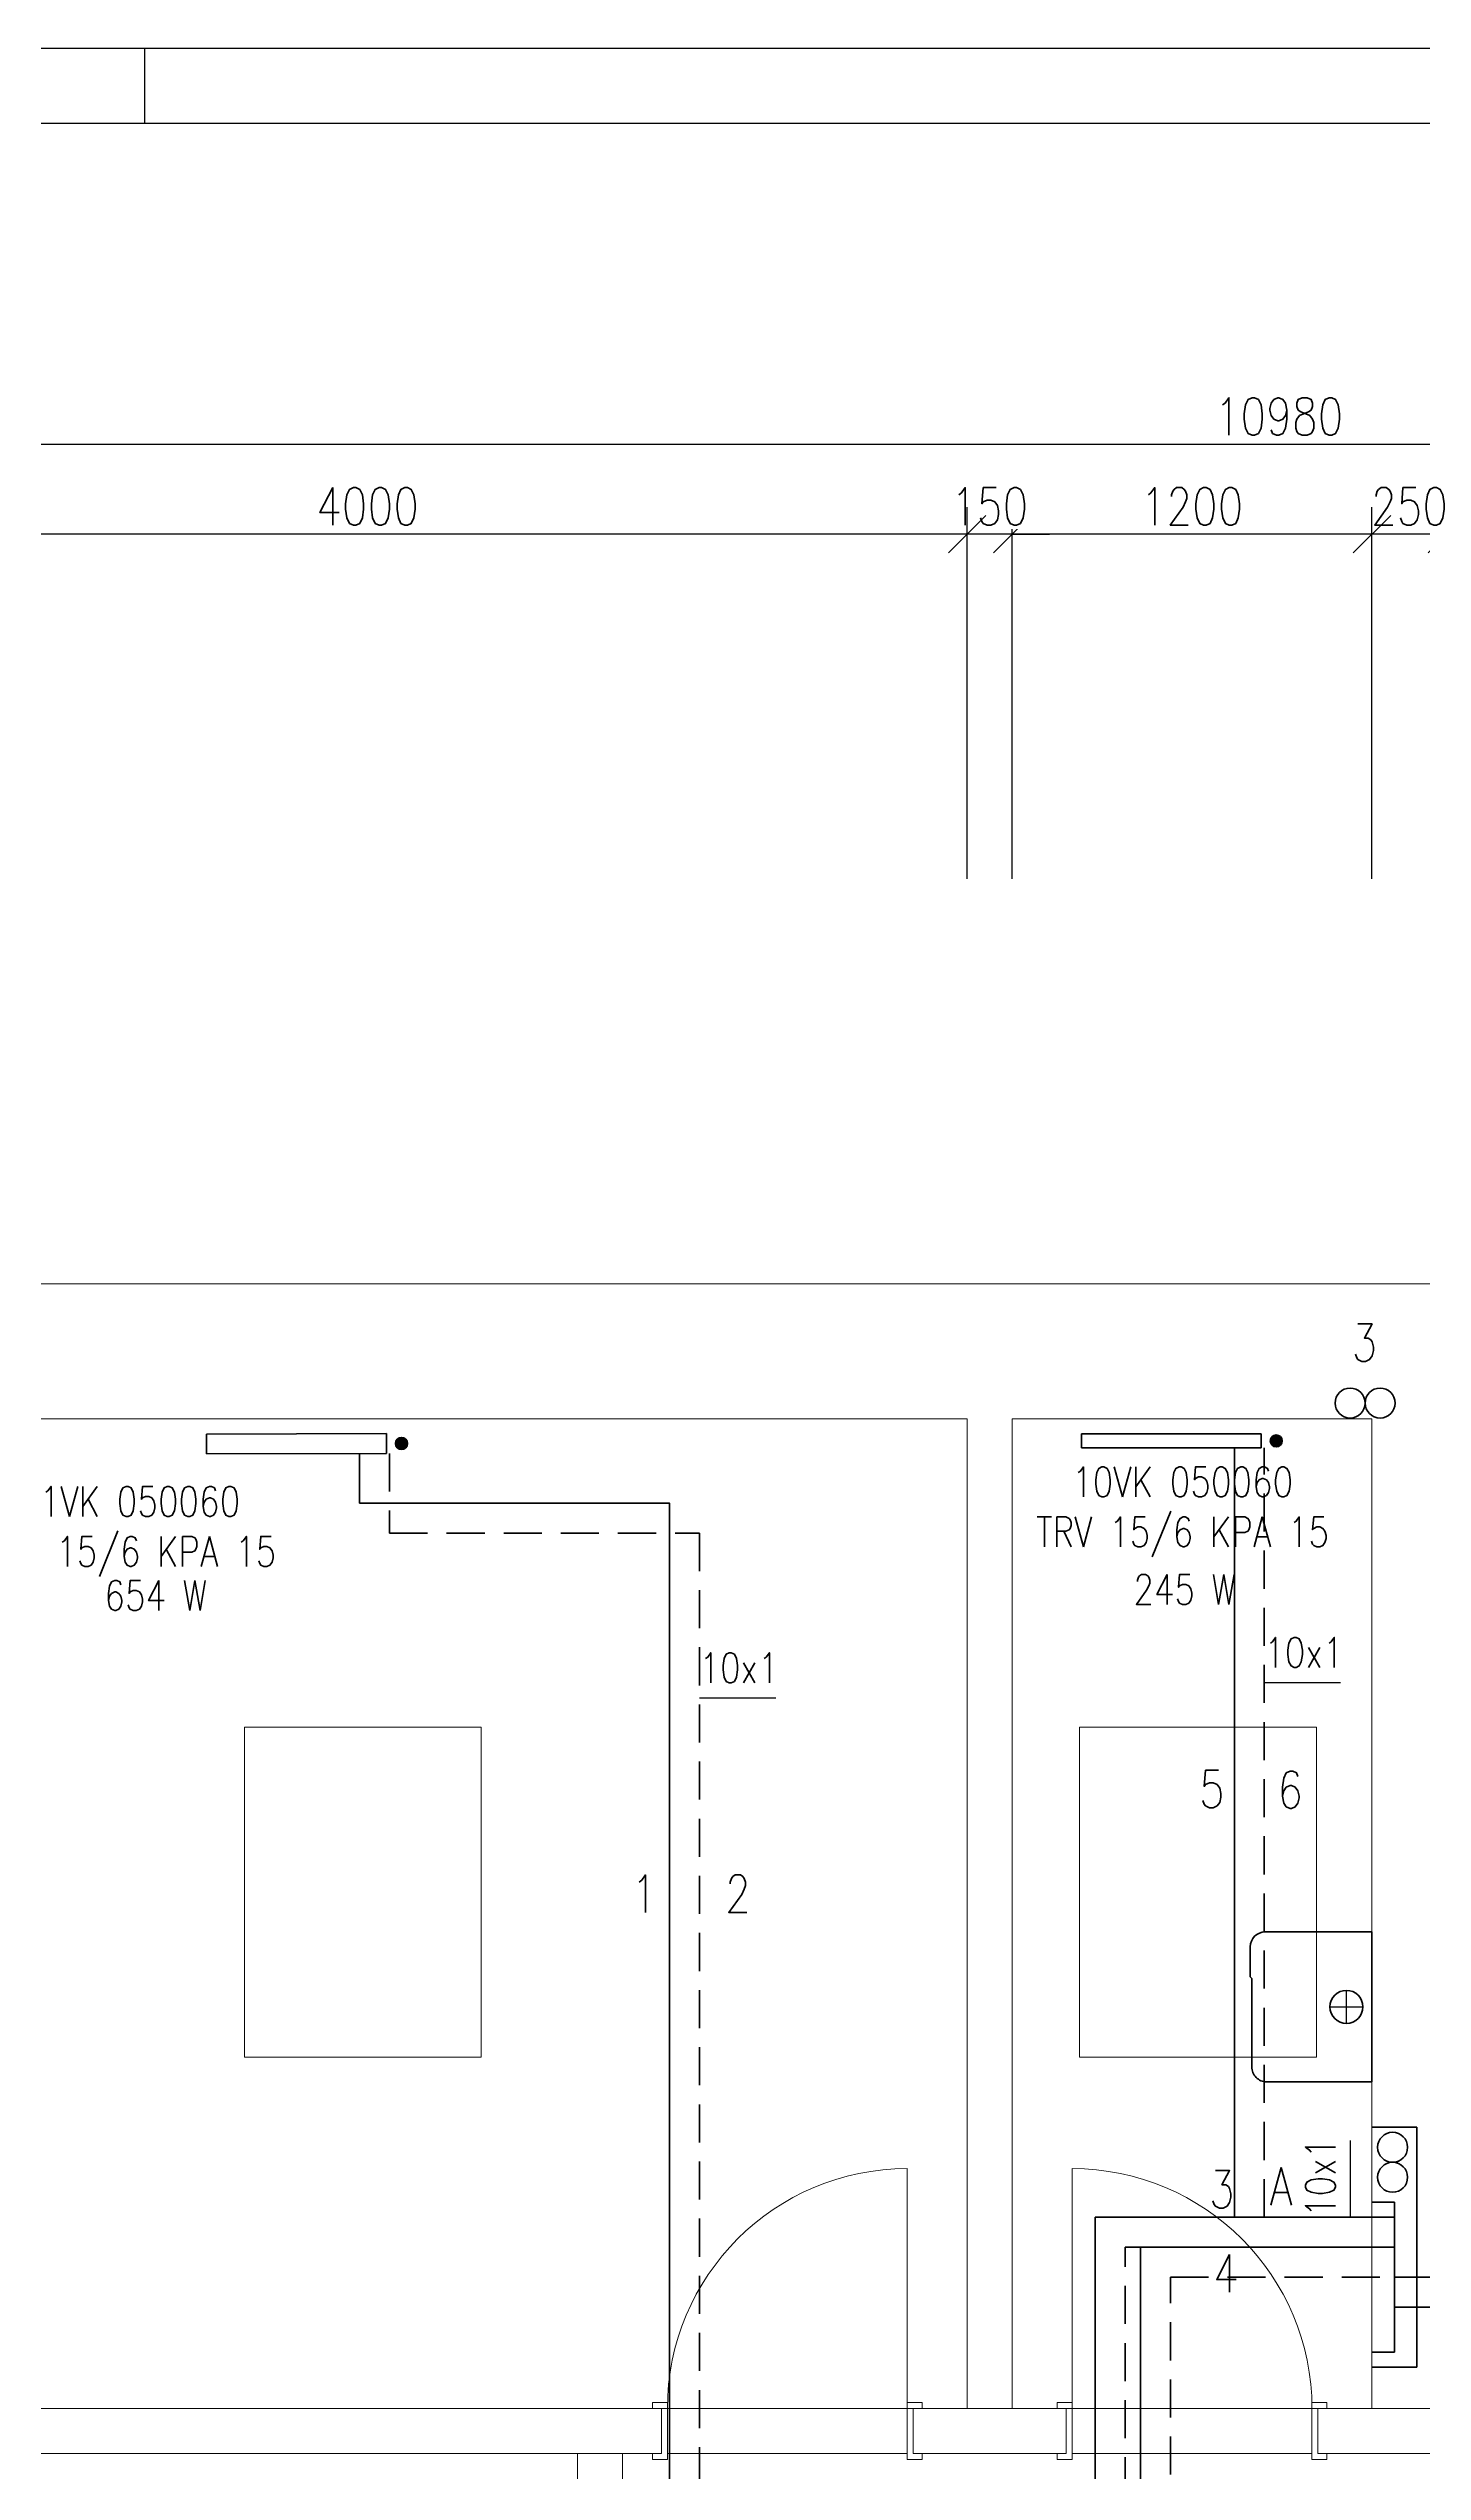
# Model space of a CAD drawing. Header units: millimetres. Extents: x 13441 to 178833, y -33721 to 19284.
# Drawn here: x 18896 to 23479, y 11205 to 19284 of the extents above; entities that cross this region are included whole.
import ezdxf

# ---------------------------------------------------------------- set-up
doc = ezdxf.new("R2010")
doc.units = ezdxf.units.MM
doc.header["$LTSCALE"] = 10
doc.linetypes.add('DASHED', pattern=[19.05, 12.7, -6.35])
for name, color, linetype, lineweight in [('CKFORMATY', 3, 'Continuous', 25), ('CKKOTY', 3, 'Continuous', 25), ('CKTEXTY_MALE', 3, 'Continuous', 18), ('slepá matrice', 7, 'Continuous', 20), ('T-kotle', 7, 'Continuous', 50), ('T-otopna_telesa', 1, 'Continuous', 50), ('T-p_privodni', 1, 'Continuous', 50), ('T-p_zpetne', 5, 'DASHED', 50), ('T-stoupacky', 7, 'Continuous', 50)]:
    doc.layers.add(name, color=color, linetype=linetype, lineweight=lineweight)
doc.layers.add('CKPOPISM_PLOCHA', color=1, linetype='Continuous', lineweight=18, plot=False)
doc.layers.add('T-otopna_telesa-popis', color=7, linetype='Continuous')
doc.layers.add('T-p_privodni-popis', color=7, linetype='Continuous')
doc.styles.get("Standard").update_dxf_attribs({"font": 'simplex.shx', "width": 0.8})
doc.dimstyles.new('CADKON', dxfattribs={"dimscale": 50, "dimtxt": 2.5, "dimasz": 2.5, "dimexe": 1.8, "dimexo": 25, "dimgap": 0.6, "dimtad": 1, "dimrnd": 1, "dimtxsty": 'Standard', "dimblk1": 'OBLIQUE', "dimblk2": 'OBLIQUE', "dimsah": 1, "dimcen": 2.5, "dimadec": 1, "dimazin": 2, "dimtfac": 1, "dimtix": 1, "dimtmove": 2, "dimatfit": 3, "dimldrblk": 'OPEN30', "dimfxl": 25, "dimfxlon": 1, "dimtfill": 1, "dimtolj": 1, "dimarcsym": 0})

# ---------------------------------------------------------------- blocks, each defined once
blk = doc.blocks.new('_OBLIQUE')
at = {"color": 0, "linetype": 'ByBlock'}
blk.add_line((-0.5, -0.5), (0.5, 0.5), dxfattribs=at)
blk = doc.blocks.new('*D89')
at = {"layer": 'CKKOTY', "color": 0, "lineweight": -2, "transparency": 16777216}
for p, q in [((17510.4, 16714.7), (17510.4, 18054.7)), ((28490.4, 16714.7), (28490.4, 18054.7)), ((17510.4, 17964.7), (28490.4, 17964.7))]:
    blk.add_line(p, q, dxfattribs=at)
at = {"layer": 'DEFPOINTS', "color": 0, "transparency": 16777216}
for p in [(28490.4, 17964.7), (17510.4, 15164.7), (28490.4, 15164.7)]:
    blk.add_point(p, dxfattribs=at)
at = {"layer": 'CKKOTY', "color": 0, "lineweight": -2, "transparency": 16777216, "xscale": 125, "yscale": 125, "zscale": 125, "rotation": 180}
blk.add_blockref('_OBLIQUE', (17510.4, 17964.7), dxfattribs=at)
at = {"layer": 'CKKOTY', "color": 0, "lineweight": -2, "transparency": 16777216, "xscale": 125, "yscale": 125, "zscale": 125}
blk.add_blockref('_OBLIQUE', (28490.4, 17964.7), dxfattribs=at)
at = {"layer": 'CKKOTY', "color": 0, "transparency": 16777216, "insert": (23000.4, 18057.2), "char_height": 125, "attachment_point": 5, "bg_fill": 3, "box_fill_scale": 1.1, "bg_fill_color": 256, "bg_fill_true_color": 13158600, "bg_fill_transparency": 0}
blk.add_mtext('\\A1;10980', dxfattribs=at)
blk = doc.blocks.new('_Open30')
at = {"color": 0, "lineweight": -2}
for p, q in [((-1, 0.268), (0, 0)), ((0, 0), (-1, -0.268)), ((0, 0), (-1, 0))]:
    blk.add_line(p, q, dxfattribs=at)
blk = doc.blocks.new('*D92')
at = {"layer": 'CKKOTY', "color": 0, "lineweight": -2, "transparency": 16777216}
for p, q in [((23310.4, 16515.5), (23310.4, 17754.7)), ((23560.4, 16515.5), (23560.4, 17754.7)), ((23310.4, 17664.7), (23185.4, 17664.7)), ((23560.4, 17664.7), (23310.4, 17664.7)), ((23560.4, 17664.7), (23685.4, 17664.7))]:
    blk.add_line(p, q, dxfattribs=at)
at = {"layer": 'DEFPOINTS', "color": 0, "transparency": 16777216}
for p in [(23310.4, 15265.5), (23560.4, 15265.5)]:
    blk.add_point(p, dxfattribs=at)
at = {"layer": 'CKKOTY', "color": 0, "lineweight": -2, "transparency": 16777216, "xscale": 125, "yscale": 125, "zscale": 125}
blk.add_blockref('_OBLIQUE', (23310.4, 17664.7), dxfattribs=at)
at = {"layer": 'CKKOTY', "color": 0, "lineweight": -2, "transparency": 16777216, "xscale": 125, "yscale": 125, "zscale": 125, "rotation": 180}
blk.add_blockref('_OBLIQUE', (23560.4, 17664.7), dxfattribs=at)
at = {"layer": 'CKKOTY', "color": 0, "transparency": 16777216, "insert": (23435.4, 17757.2), "char_height": 125, "attachment_point": 5, "bg_fill": 3, "box_fill_scale": 1.1, "bg_fill_color": 256, "bg_fill_true_color": 13158600, "bg_fill_transparency": 0}
blk.add_mtext('\\A1;250', dxfattribs=at)
at = {"layer": 'DEFPOINTS', "color": 0, "transparency": 16777216}
blk.add_point((23310.4, 17664.7), dxfattribs=at)
blk = doc.blocks.new('*D93')
at = {"layer": 'CKKOTY', "color": 0, "lineweight": -2, "transparency": 16777216}
for p, q in [((22110.4, 16515.5), (22110.4, 17754.7)), ((23310.4, 16515.5), (23310.4, 17754.7)), ((23310.4, 17664.7), (22110.4, 17664.7))]:
    blk.add_line(p, q, dxfattribs=at)
at = {"layer": 'DEFPOINTS', "color": 0, "transparency": 16777216}
for p in [(22110.4, 17664.7), (22110.4, 15265.5), (23310.4, 15265.5)]:
    blk.add_point(p, dxfattribs=at)
at = {"layer": 'CKKOTY', "color": 0, "lineweight": -2, "transparency": 16777216, "xscale": 125, "yscale": 125, "zscale": 125, "rotation": 180}
blk.add_blockref('_OBLIQUE', (22110.4, 17664.7), dxfattribs=at)
at = {"layer": 'CKKOTY', "color": 0, "lineweight": -2, "transparency": 16777216, "xscale": 125, "yscale": 125, "zscale": 125}
blk.add_blockref('_OBLIQUE', (23310.4, 17664.7), dxfattribs=at)
at = {"layer": 'CKKOTY', "color": 0, "transparency": 16777216, "insert": (22710.4, 17757.2), "char_height": 125, "attachment_point": 5, "bg_fill": 3, "box_fill_scale": 1.1, "bg_fill_color": 256, "bg_fill_true_color": 13158600, "bg_fill_transparency": 0}
blk.add_mtext('\\A1;1200', dxfattribs=at)
blk = doc.blocks.new('*D94')
at = {"layer": 'CKKOTY', "color": 0, "lineweight": -2, "transparency": 16777216}
for p, q in [((21960.4, 16515.5), (21960.4, 17754.7)), ((22110.4, 16515.5), (22110.4, 17754.7)), ((21960.4, 17664.7), (21835.4, 17664.7)), ((22110.4, 17664.7), (21960.4, 17664.7)), ((22110.4, 17664.7), (22235.4, 17664.7))]:
    blk.add_line(p, q, dxfattribs=at)
at = {"layer": 'DEFPOINTS', "color": 0, "transparency": 16777216}
for p in [(21960.4, 15265.5), (22110.4, 15265.5)]:
    blk.add_point(p, dxfattribs=at)
at = {"layer": 'CKKOTY', "color": 0, "lineweight": -2, "transparency": 16777216, "xscale": 125, "yscale": 125, "zscale": 125}
blk.add_blockref('_OBLIQUE', (21960.4, 17664.7), dxfattribs=at)
at = {"layer": 'CKKOTY', "color": 0, "lineweight": -2, "transparency": 16777216, "xscale": 125, "yscale": 125, "zscale": 125, "rotation": 180}
blk.add_blockref('_OBLIQUE', (22110.4, 17664.7), dxfattribs=at)
at = {"layer": 'CKKOTY', "color": 0, "transparency": 16777216, "insert": (22035.4, 17757.2), "char_height": 125, "attachment_point": 5, "bg_fill": 3, "box_fill_scale": 1.1, "bg_fill_color": 256, "bg_fill_true_color": 13158600, "bg_fill_transparency": 0}
blk.add_mtext('\\A1;150', dxfattribs=at)
at = {"layer": 'DEFPOINTS', "color": 0, "transparency": 16777216}
blk.add_point((21960.4, 17664.7), dxfattribs=at)
blk = doc.blocks.new('*D95')
at = {"layer": 'CKKOTY', "color": 0, "lineweight": -2, "transparency": 16777216}
for p, q in [((17960.4, 16515.5), (17960.4, 17754.7)), ((21960.4, 16515.5), (21960.4, 17754.7)), ((21960.4, 17664.7), (17960.4, 17664.7))]:
    blk.add_line(p, q, dxfattribs=at)
at = {"layer": 'DEFPOINTS', "color": 0, "transparency": 16777216}
for p in [(17960.4, 17664.7), (17960.4, 15265.5), (21960.4, 15265.5)]:
    blk.add_point(p, dxfattribs=at)
at = {"layer": 'CKKOTY', "color": 0, "lineweight": -2, "transparency": 16777216, "xscale": 125, "yscale": 125, "zscale": 125, "rotation": 180}
blk.add_blockref('_OBLIQUE', (17960.4, 17664.7), dxfattribs=at)
at = {"layer": 'CKKOTY', "color": 0, "lineweight": -2, "transparency": 16777216, "xscale": 125, "yscale": 125, "zscale": 125}
blk.add_blockref('_OBLIQUE', (21960.4, 17664.7), dxfattribs=at)
at = {"layer": 'CKKOTY', "color": 0, "transparency": 16777216, "insert": (19960.4, 17757.2), "char_height": 125, "attachment_point": 5, "bg_fill": 3, "box_fill_scale": 1.1, "bg_fill_color": 256, "bg_fill_true_color": 13158600, "bg_fill_transparency": 0}
blk.add_mtext('\\A1;4000', dxfattribs=at)
blk = doc.blocks.new('*U203', base_point=(26775, 0))
at = {"layer": 'CKFORMATY', "linetype": 'Continuous'}
for p, q in [((26775, 14850), (0, 14850)), ((5775, 14850), (5775, 14600)), ((26525, 14600), (250, 14600))]:
    blk.add_line(p, q, dxfattribs=at)
blk = doc.blocks.new('*U242', base_point=(100, 0))
at = {"color": 0, "linetype": 'ByBlock', "lineweight": -2}
for centre in [(50, 0), (150, 0)]:
    blk.add_circle(centre, 50, dxfattribs=at)
blk = doc.blocks.new('*U253', base_point=(100, 0))
at = {"color": 0, "linetype": 'ByBlock', "lineweight": -2}
for centre in [(50, 0), (150, 0)]:
    blk.add_circle(centre, 50, dxfattribs=at)
blk = doc.blocks.new('*U254', base_point=(1398.750065, 8778.46482))
at = {"color": 0, "linetype": 'ByBlock', "lineweight": -2}
for p, q in [((1398.750065, 8422.46482), (1398.750065, 8778.46482)), ((1398.750065, 8778.46482), (1898.750065, 8778.46482)), ((1898.750065, 8427.46482), (1898.750065, 8778.46482)), ((1448.750065, 8372.46482), (1548.750065, 8372.46482)), ((1548.750065, 8372.46482), (1553.750065, 8377.46482)), ((1553.750065, 8377.46482), (1848.750065, 8377.46482))]:
    blk.add_line(p, q, dxfattribs=at)
at = {"color": 20, "lineweight": 25}
for p, q in [((1648.750065, 8638.46482), (1648.750065, 8748.46482)), ((1703.750065, 8693.46482), (1593.750065, 8693.46482))]:
    blk.add_line(p, q, dxfattribs=at)
at = {"color": 0, "linetype": 'ByBlock', "lineweight": -2}
blk.add_circle((1648.750065, 8693.46482), 55, dxfattribs=at)
for centre, start, end in [((1448.750065, 8422.46482), 180, 270), ((1848.750065, 8427.46482), 270, 0)]:
    blk.add_arc(centre, 50, start, end, dxfattribs=at)
blk = doc.blocks.new('*U222', base_point=(300, 97))
blk.add_hatch(color=256).paths.add_polyline_path([(630, 23.5, 1), (670, 23.5, 1)])
at = {"color": 0, "linetype": 'ByBlock', "lineweight": -2}
for p, q in [((0, 47), (600, 47)), ((0, 0), (0, 47)), ((600, 0), (0, 0)), ((600, 47), (600, 0))]:
    blk.add_line(p, q, dxfattribs=at)
at = {"color": 0, "lineweight": -2}
for p, q in [((40, 0), (40, 0)), ((140, 0), (140, 0)), ((460, 0), (460, 0)), ((560, 0), (560, 0))]:
    blk.add_line(p, q, dxfattribs=at)
blk.add_circle((650, 23.5), 20)
blk = doc.blocks.new('*U220', base_point=(300, 116))
blk.add_hatch(color=256).paths.add_polyline_path([(630, 33, 1), (670, 33, 1)])
at = {"color": 0, "linetype": 'ByBlock', "lineweight": -2}
for p, q in [((0, 66), (600, 66)), ((0, 0), (0, 66)), ((600, 0), (0, 0)), ((600, 66), (600, 0))]:
    blk.add_line(p, q, dxfattribs=at)
at = {"color": 0, "lineweight": -2}
for p, q in [((40, 0), (40, 0)), ((140, 0), (140, 0)), ((460, 0), (460, 0)), ((560, 0), (560, 0))]:
    blk.add_line(p, q, dxfattribs=at)
blk.add_circle((650, 33), 20)

msp = doc.modelspace()

# ---------------------------------------------------------------- linework, layer by layer
at = {"layer": 'CKPOPISM_PLOCHA'}
for p, q in [((19549.588, 13686.68), (20339.588, 13686.68)), ((19549.588, 12586.68), (19549.588, 13686.68)), ((20339.588, 13686.68), (20339.588, 12586.68)), ((22334.99, 12586.68), (22334.99, 13686.68)), ((22334.99, 13686.68), (23124.99, 13686.68)), ((23124.99, 13686.68), (23124.99, 12586.68)), ((20339.588, 12586.68), (19549.588, 12586.68)), ((23124.99, 12586.68), (22334.99, 12586.68))]:
    msp.add_line(p, q, dxfattribs=at)
at = {"layer": 'slepá matrice'}
for p, q in [((28490.45, 15164.686), (17510.45, 15164.686)), ((21960.45, 14714.686), (17960.45, 14714.686)), ((21960.45, 11414.686), (21960.45, 14714.686)), ((22110.45, 11414.686), (22110.45, 14714.686)), ((23310.45, 14714.686), (22110.45, 14714.686)), ((23310.45, 11414.686), (23310.45, 14714.686)), ((21760.45, 11414.686), (21760.45, 12214.686)), ((22310.45, 11414.686), (22310.45, 12214.686)), ((17960.45, 11414.686), (20910.45, 11414.686)), ((20910.45, 11414.686), (20910.45, 11434.686)), ((20960.45, 11434.686), (20910.45, 11434.686)), ((20940.45, 11414.686), (20910.45, 11414.686)), ((20940.45, 11264.686), (20940.45, 11414.686)), ((21780.45, 11414.686), (20940.45, 11414.686)), ((20960.45, 11434.686), (20960.45, 11244.686)), ((20960.45, 11414.686), (21760.45, 11414.686)), ((21760.45, 11414.686), (20960.45, 11414.686)), ((21760.45, 11434.686), (21810.45, 11434.686)), ((21760.45, 11434.686), (21760.45, 11244.686)), ((21780.45, 11414.686), (21810.45, 11414.686)), ((21780.45, 11264.686), (21780.45, 11414.686)), ((21810.45, 11414.686), (21810.45, 11434.686)), ((22260.45, 11414.686), (21810.45, 11414.686)), ((21960.45, 11414.686), (22110.45, 11414.686)), ((22260.45, 11414.686), (22260.45, 11434.686)), ((22310.45, 11434.686), (22260.45, 11434.686)), ((22290.45, 11414.686), (22260.45, 11414.686)), ((22290.45, 11264.686), (22290.45, 11414.686)), ((22290.45, 11414.686), (23130.45, 11414.686)), ((22310.45, 11434.686), (22310.45, 11244.686)), ((22310.45, 11414.686), (23110.45, 11414.686)), ((22310.45, 11414.686), (23110.45, 11414.686)), ((23110.45, 11434.686), (23160.45, 11434.686)), ((23110.45, 11434.686), (23110.45, 11244.686)), ((23130.45, 11414.686), (23160.45, 11414.686)), ((23130.45, 11264.686), (23130.45, 11414.686)), ((23160.45, 11414.686), (23160.45, 11434.686)), ((23660.45, 11414.686), (23160.45, 11414.686)), ((23310.45, 11414.686), (23460.45, 11414.686)), ((17960.45, 11264.686), (20910.45, 11264.686)), ((20810.45, 11264.686), (20660.45, 11264.686)), ((20660.45, 11264.686), (20660.45, 11164.686)), ((20810.45, 11264.686), (20810.45, 11164.686)), ((20940.45, 11264.686), (20910.45, 11264.686)), ((20910.45, 11244.686), (20910.45, 11264.686)), ((20910.45, 11244.686), (20960.45, 11244.686)), ((20960.45, 11264.686), (21760.45, 11264.686)), ((21760.45, 11264.686), (20960.45, 11264.686)), ((21810.45, 11244.686), (21760.45, 11244.686)), ((21780.45, 11264.686), (21810.45, 11264.686)), ((21810.45, 11244.686), (21810.45, 11264.686)), ((21810.45, 11264.686), (22260.45, 11264.686)), ((22290.45, 11264.686), (22260.45, 11264.686)), ((22260.45, 11244.686), (22260.45, 11264.686)), ((22260.45, 11244.686), (22310.45, 11244.686)), ((22310.45, 11264.686), (23110.45, 11264.686)), ((22310.45, 11264.686), (23110.45, 11264.686)), ((23160.45, 11244.686), (23110.45, 11244.686)), ((23130.45, 11264.686), (23160.45, 11264.686)), ((23160.45, 11264.686), (23660.45, 11264.686)), ((23160.45, 11244.686), (23160.45, 11264.686))]:
    msp.add_line(p, q, dxfattribs=at)
for centre, start, end in [((21760.45, 11414.686), 90, 180), ((22310.45, 11414.686), 0, 90)]:
    msp.add_arc(centre, 800, start, end, dxfattribs=at)
at = {"layer": 'T-p_privodni'}
for points in [[(19933.769, 14599.343), (19933.769, 14434.02), (20967.477, 14434.02), (20967.477, 11034.715), (22387.579, 11034.715), (22387.579, 12052.821), (23385.45, 12052.821)], [(22851.457, 12052.821), (22851.457, 12152.821), (22851.457, 14617.686)], [(23385.45, 11852.821), (26006.215, 11852.821), (26006.215, 14619.402)], [(19632.062, 7834.686), (19632.062, 10722.795), (22538.064, 10722.795), (22538.064, 11952.821), (23385.45, 11952.821)]]:
    msp.add_lwpolyline(points, dxfattribs=at)
at = {"layer": 'T-p_privodni-popis', "color": 7}
for p, q in [((22951.457, 13836.018), (23205.98, 13836.018)), ((21067.477, 13784.704), (21322.001, 13784.704)), ((23238.349, 12053.436), (23238.349, 12307.96))]:
    msp.add_line(p, q, dxfattribs=at)
at = {"layer": 'T-p_zpetne', "color": 0, "linetype": 'ByBlock'}
for p, q in [((23460.45, 12352.821), (23310.45, 12352.821)), ((23460.45, 11552.821), (23460.45, 12352.821)), ((23385.45, 12102.821), (23310.45, 12102.821)), ((23385.45, 11602.821), (23385.45, 12102.821)), ((23310.45, 11602.821), (23385.45, 11602.821)), ((23310.45, 11552.821), (23460.45, 11552.821))]:
    msp.add_line(p, q, dxfattribs=at)
at = {"layer": 'T-p_zpetne'}
for points in [[(20033.769, 14599.343), (20033.769, 14334.02), (21067.477, 14334.02), (21067.477, 10934.715), (22487.579, 10934.715), (22487.579, 11952.821), (23385.45, 11952.821)], [(22951.457, 12052.821), (22951.457, 12052.821), (22951.457, 14617.686)], [(23385.45, 11752.821), (26106.215, 11752.821), (26106.215, 14619.402)], [(19732.062, 7834.686), (19732.062, 10622.795), (22638.064, 10622.795), (22638.064, 11852.821), (23385.45, 11852.821)]]:
    msp.add_lwpolyline(points, dxfattribs=at)

# ---------------------------------------------------------------- block references
at = {"layer": 'T-kotle', "rotation": 269.9999999999995}
msp.add_blockref('*U254', (23310.45, 13004.15), dxfattribs=at)
at = {"layer": 'T-otopna_telesa', "rotation": 0.144821992065952}
msp.add_blockref('*U220', (19723.476, 14714.686), dxfattribs=at)
at = {"layer": 'T-otopna_telesa'}
msp.add_blockref('*U222', (22641.457, 14714.686), dxfattribs=at)
at = {"layer": 'T-stoupacky'}
msp.add_blockref('*U242', (23287.691, 14767.465), dxfattribs=at)
at = {"layer": 'T-stoupacky', "rotation": 90.00000000000001}
msp.add_blockref('*U253', (23379.337, 12235.764), dxfattribs=at)

# ---------------------------------------------------------------- texts
at = {"layer": 'CKTEXTY_MALE', "linetype": 'ByBlock', "char_height": 125, "attachment_point": 1}
for s, insert in [('3', (23242.321, 15031.435)), ('5', (22733.976, 13542.915)), ('6', (22994.706, 13540.267)), ('1', (20840.806, 13194.216)), ('2', (21152.623, 13194.216)), ('3', (22767.177, 12208.357)), ('4', (22780.139, 11928.287))]:
    msp.add_mtext_dynamic_manual_height_columns(s, width=290.48171, gutter_width=625, heights=[0], dxfattribs=dict(at, insert=insert))
at = {"layer": 'CKTEXTY_MALE', "insert": (22968.898, 12217.923), "char_height": 125, "attachment_point": 1}
msp.add_mtext_dynamic_manual_height_columns('A', width=251.93437, gutter_width=625, heights=[0], dxfattribs=at)
at = {"layer": 'T-otopna_telesa-popis', "color": 102, "char_height": 100, "attachment_point": 5}
for s, insert in [('10VK 050060^JTRV 15/6 KPA 15', (22678.978, 14404.418)), ('21VK 050060^JTRV 15/6 KPA 15', (19167.13, 14339.303))]:
    msp.add_mtext(s, dxfattribs=dict(at, insert=insert))
for s, width, insert in [('654 W', 854.11709, (19254.417, 14125.513)), ('245 W', 915.12486, (22685.842, 14145.836))]:
    msp.add_mtext_dynamic_manual_height_columns(s, width=width, gutter_width=625, heights=[0], dxfattribs=dict(at, insert=insert))
at = {"layer": 'T-p_privodni-popis', "color": 102, "width": 0.8}
for p in [(22951.457, 13886.018), (21067.477, 13834.704)]:
    msp.add_text('10x1', height=100, dxfattribs=at).set_placement(p)
msp.add_text('10x1', height=100, rotation=90, dxfattribs=at).set_placement((23188.349, 12053.436))

# ---------------------------------------------------------------- next in the draw order: dimensions: what is measured, and where the dimension line sits
at = {"layer": 'CKKOTY'}
dim = msp.add_linear_dim(base=(28490.45, 17964.686), p1=(17510.45, 15164.686), p2=(28490.45, 15164.686), dimstyle='CADKON', dxfattribs=at)
dim.commit()
dim.dimension.update_dxf_attribs({"geometry": '*D89', "text_midpoint": (23000.45, 18057.186)})

# ---------------------------------------------------------------- next in the draw order: dimensions: what is measured, and where the dimension line sits
dim = msp.add_linear_dim(base=(23310.45, 17664.686), p1=(23560.45, 15265.545), p2=(23310.45, 15265.545), dimstyle='CADKON', dxfattribs=at)
dim.commit()
dim.dimension.update_dxf_attribs({"geometry": '*D92', "text_midpoint": (23435.45, 17757.186)})

# ---------------------------------------------------------------- next in the draw order: dimensions: what is measured, and where the dimension line sits
dim = msp.add_linear_dim(base=(22110.45, 17664.686), p1=(23310.45, 15265.545), p2=(22110.45, 15265.545), dimstyle='CADKON', dxfattribs=at)
dim.commit()
dim.dimension.update_dxf_attribs({"geometry": '*D93', "text_midpoint": (22710.45, 17757.186)})

# ---------------------------------------------------------------- next in the draw order: dimensions: what is measured, and where the dimension line sits
dim = msp.add_linear_dim(base=(21960.45, 17664.686), p1=(22110.45, 15265.545), p2=(21960.45, 15265.545), dimstyle='CADKON', dxfattribs=at)
dim.commit()
dim.dimension.update_dxf_attribs({"geometry": '*D94', "text_midpoint": (22035.45, 17757.186)})

# ---------------------------------------------------------------- next in the draw order: dimensions: what is measured, and where the dimension line sits
dim = msp.add_linear_dim(base=(17960.45, 17664.686), p1=(21960.45, 15265.545), p2=(17960.45, 15265.545), dimstyle='CADKON', dxfattribs=at)
dim.commit()
dim.dimension.update_dxf_attribs({"geometry": '*D95', "text_midpoint": (19960.45, 17757.186)})

# ---------------------------------------------------------------- next in the draw order: block references
at = {"layer": 'CKFORMATY'}
msp.add_blockref('*U203', (40216.167, 4434.08), dxfattribs=at)

doc.saveas('drawing.dxf')
